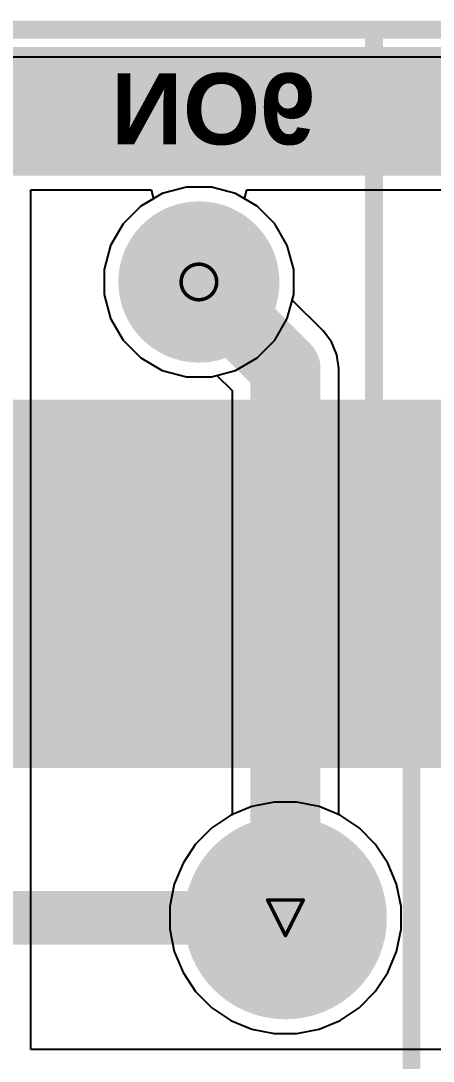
# Model space of a CAD drawing. Header units: inches. Extents: x -7 to 5163, y -3 to 5149.
# Drawn here: x 128.88 to 134.77, y 142.86 to 157.7 of the extents above; entities that cross this region are included whole.
import ezdxf

# ---------------------------------------------------------------- set-up
doc = ezdxf.new("R2010")
doc.units = ezdxf.units.IN
for name, color, linetype in [('Board Outline', 216, 'Continuous'), ('Bottom Layer', 5, 'Continuous'), ('Bottom Overlay', 54, 'Continuous'), ('Bottom Solder', 6, 'Continuous'), ('Drill Drawing', 1, 'Continuous'), ('GND', 76, 'Continuous'), ('Multi-Layer', 9, 'Continuous'), ('Pad Holes', 156, 'Continuous'), ('PWR', 16, 'Continuous'), ('Top Layer', 1, 'Continuous'), ('Top Overlay', 2, 'Continuous'), ('Top Solder', 216, 'Continuous')]:
    doc.layers.add(name, color=color, linetype=linetype)
doc.styles.add('Arial_Bold', font='', dxfattribs={"height": 0.2})
doc.styles.get('Arial_Bold').set_extended_font_data('Arial', bold=True)

# ---------------------------------------------------------------- blocks, each defined once
blk = doc.blocks.new('SRD_05VDC_SL_C_29')
at = {"layer": 'Bottom Layer'}
h = blk.add_hatch(color=5, dxfattribs=at)
edge = h.paths.add_edge_path()
edge.add_arc((7.100061999999999, -5.999479999999999), 1.397, 0, 360)
at = {"layer": 'Bottom Solder'}
h = blk.add_hatch(color=6, dxfattribs=at)
edge = h.paths.add_edge_path()
edge.add_arc((7.100061999999999, -5.999479999999999), 1.4478, 0, 360)
at = {"layer": 'GND'}
h = blk.add_hatch(color=76, dxfattribs=at)
edge = h.paths.add_edge_path()
edge.add_arc((7.100061999999999, -5.999479999999999), 1.397, 0, 360)
at = {"layer": 'Multi-Layer'}
h = blk.add_hatch(color=9, dxfattribs=at)
edge = h.paths.add_edge_path()
edge.add_arc((7.100061999999999, -5.999479999999999), 1.397, 0, 360)
at = {"layer": 'Pad Holes'}
h = blk.add_hatch(color=7, dxfattribs=at)
edge = h.paths.add_edge_path()
edge.add_arc((7.099935, -5.999479999999999), 0.7619999999999999, 0, 360)
at = {"layer": 'PWR'}
h = blk.add_hatch(color=16, dxfattribs=at)
edge = h.paths.add_edge_path()
edge.add_arc((7.100061999999999, -5.999479999999999), 1.397, 0, 360)
at = {"layer": 'Top Layer'}
h = blk.add_hatch(color=1, dxfattribs=at)
edge = h.paths.add_edge_path()
edge.add_arc((7.100061999999999, -5.999479999999999), 1.397, 0, 360)
at = {"layer": 'Top Solder'}
h = blk.add_hatch(color=216, dxfattribs=at)
edge = h.paths.add_edge_path()
edge.add_arc((7.100061999999999, -5.999479999999999), 1.4478, 0, 360)
at = {"layer": 'Top Overlay'}
for points, const_width in [([(10.500995, 7.8000098), (10.500995, -7.8000098)], 0.254), ([(7.168388, -0.31242), (7.168388, -4.25704)], 0.2999994), ([(-8.699017399999999, -7.7999844), (10.5010966, -7.7999844)], 0.254)]:
    blk.add_lwpolyline(points, dxfattribs=dict(at, const_width=const_width))
for points, const_width in [([(7.093389419999999, -4.25704, 1), (7.243386579999999, -4.25704, 1)], 0.1499997), ([(10.437495, -7.8000098, 1), (10.564495, -7.8000098, 1)], 0.127), ([(10.4375966, -7.7999844, 1), (10.5645966, -7.7999844, 1)], 0.127)]:
    blk.add_lwpolyline(points, format="xyb", close=True, dxfattribs=dict(at, const_width=const_width))
blk = doc.blocks.new('XY301V_A_5_0_3P_52')
at = {"layer": 'Bottom Layer'}
h = blk.add_hatch(color=5, dxfattribs=at)
edge = h.paths.add_edge_path()
edge.add_arc((-4.999989999999999, 0), 1.10000034, 0, 360)
h = blk.add_hatch(color=5, dxfattribs=at)
edge = h.paths.add_edge_path()
edge.add_arc((0, 0), 1.10000034, 0, 360)
h = blk.add_hatch(color=5, dxfattribs=at)
edge = h.paths.add_edge_path()
edge.add_arc((4.999989999999999, 0), 1.10000034, 0, 360)
at = {"layer": 'Bottom Solder'}
h = blk.add_hatch(color=6, dxfattribs=at)
edge = h.paths.add_edge_path()
edge.add_arc((-4.999989999999999, 0), 1.15080034, 0, 360)
h = blk.add_hatch(color=6, dxfattribs=at)
edge = h.paths.add_edge_path()
edge.add_arc((0, 0), 1.15080034, 0, 360)
h = blk.add_hatch(color=6, dxfattribs=at)
edge = h.paths.add_edge_path()
edge.add_arc((4.999989999999999, 0), 1.15080034, 0, 360)
at = {"layer": 'GND'}
h = blk.add_hatch(color=76, dxfattribs=at)
edge = h.paths.add_edge_path()
edge.add_arc((-4.999989999999999, 0), 1.10000034, 0, 360)
h = blk.add_hatch(color=76, dxfattribs=at)
edge = h.paths.add_edge_path()
edge.add_arc((0, 0), 1.10000034, 0, 360)
h = blk.add_hatch(color=76, dxfattribs=at)
edge = h.paths.add_edge_path()
edge.add_arc((4.999989999999999, 0), 1.10000034, 0, 360)
at = {"layer": 'Multi-Layer'}
h = blk.add_hatch(color=9, dxfattribs=at)
edge = h.paths.add_edge_path()
edge.add_arc((-4.999989999999999, 0), 1.10000034, 0, 360)
h = blk.add_hatch(color=9, dxfattribs=at)
edge = h.paths.add_edge_path()
edge.add_arc((0, 0), 1.10000034, 0, 360)
h = blk.add_hatch(color=9, dxfattribs=at)
edge = h.paths.add_edge_path()
edge.add_arc((4.999989999999999, 0), 1.10000034, 0, 360)
at = {"layer": 'Pad Holes'}
h = blk.add_hatch(color=7, dxfattribs=at)
edge = h.paths.add_edge_path()
edge.add_arc((-4.999989999999999, 0), 0.5999987999999999, 0, 360)
h = blk.add_hatch(color=7, dxfattribs=at)
edge = h.paths.add_edge_path()
edge.add_arc((0, 0), 0.5999987999999999, 0, 360)
h = blk.add_hatch(color=7, dxfattribs=at)
edge = h.paths.add_edge_path()
edge.add_arc((4.999989999999999, 0), 0.5999987999999999, 0, 360)
at = {"layer": 'PWR'}
h = blk.add_hatch(color=16, dxfattribs=at)
edge = h.paths.add_edge_path()
edge.add_arc((-4.999989999999999, 0), 1.10000034, 0, 360)
h = blk.add_hatch(color=16, dxfattribs=at)
edge = h.paths.add_edge_path()
edge.add_arc((0, 0), 1.10000034, 0, 360)
h = blk.add_hatch(color=16, dxfattribs=at)
edge = h.paths.add_edge_path()
edge.add_arc((4.999989999999999, 0), 1.10000034, 0, 360)
at = {"layer": 'Top Layer'}
h = blk.add_hatch(color=1, dxfattribs=at)
edge = h.paths.add_edge_path()
edge.add_arc((-4.999989999999999, 0), 1.10000034, 0, 360)
h = blk.add_hatch(color=1, dxfattribs=at)
edge = h.paths.add_edge_path()
edge.add_arc((0, 0), 1.10000034, 0, 360)
h = blk.add_hatch(color=1, dxfattribs=at)
edge = h.paths.add_edge_path()
edge.add_arc((4.999989999999999, 0), 1.10000034, 0, 360)
at = {"layer": 'Top Solder'}
h = blk.add_hatch(color=216, dxfattribs=at)
edge = h.paths.add_edge_path()
edge.add_arc((-4.999989999999999, 0), 1.15080034, 0, 360)
h = blk.add_hatch(color=216, dxfattribs=at)
edge = h.paths.add_edge_path()
edge.add_arc((0, 0), 1.15080034, 0, 360)
h = blk.add_hatch(color=216, dxfattribs=at)
edge = h.paths.add_edge_path()
edge.add_arc((4.999989999999999, 0), 1.15080034, 0, 360)
at = {"layer": 'Top Overlay', "const_width": 0.254}
for points in [[(-7.500010399999999, -4.0000428), (-7.500010399999999, 3.5999928)], [(-7.500010399999999, 3.5999928), (7.500010399999999, 3.5999928)], [(7.500010399999999, -4.0000428), (7.500010399999999, 3.5999928)], [(-7.500010399999999, 1.6769588), (7.500010399999999, 1.6769588)], [(-7.500010399999999, -1.946783), (7.500010399999999, -1.946783)], [(-7.500010399999999, -4.0000428), (7.500010399999999, -4.0000428)]]:
    blk.add_lwpolyline(points, dxfattribs=at)
at = {"layer": 'Top Overlay', "const_width": 0.127}
for points in [[(-7.563510399999999, 3.5999928, 1), (-7.4365104, 3.5999928, 1)], [(-7.563510399999999, 3.5999928, 1), (-7.4365104, 3.5999928, 1)], [(7.4365104, 3.5999928, 1), (7.563510399999999, 3.5999928, 1)], [(7.4365104, 3.5999928, 1), (7.563510399999999, 3.5999928, 1)], [(-7.563510399999999, 1.6769588, 1), (-7.4365104, 1.6769588, 1)], [(7.4365104, 1.6769588, 1), (7.563510399999999, 1.6769588, 1)], [(-7.563510399999999, -1.946783, 1), (-7.4365104, -1.946783, 1)], [(7.4365104, -1.946783, 1), (7.563510399999999, -1.946783, 1)], [(-7.563510399999999, -4.0000428, 1), (-7.4365104, -4.0000428, 1)], [(-7.563510399999999, -4.0000428, 1), (-7.4365104, -4.0000428, 1)], [(7.4365104, -4.0000428, 1), (7.563510399999999, -4.0000428, 1)], [(7.4365104, -4.0000428, 1), (7.563510399999999, -4.0000428, 1)]]:
    blk.add_lwpolyline(points, format="xyb", close=True, dxfattribs=at)

msp = doc.modelspace()

# ---------------------------------------------------------------- hatches: boundary and pattern name
at = {"layer": 'Bottom Layer'}
for points in [[(89.408, 155.49265828), (190.3035056, 155.49265828), (190.3035056, 157.3276), (89.408, 157.3276)], [(73.6092, 147.0406), (182.6006, 147.0406), (182.6006, 152.2984), (73.6092, 152.2984)]]:
    msp.add_hatch(color=5, dxfattribs=at).paths.add_polyline_path(points)
at = {"layer": 'Top Layer'}
msp.add_hatch(color=1, dxfattribs=at).paths.add_polyline_path([(89.40929032, 155.4988), (190.7032, 155.4988), (190.7032, 157.3276), (89.40929032, 157.3276)])

# ---------------------------------------------------------------- linework, layer by layer
at = {"layer": 'Board Outline', "const_width": 0.254}
msp.add_lwpolyline([(84.20200838, 157.57585452), (192.19801794, 157.57585452)], dxfattribs=at)
at = {"layer": 'Bottom Layer', "const_width": 0.7619999999999999}
for points in [[(125.68079258, 144.90151614), (132.65897776, 144.90151614)], [(132.65897776, 144.90151614), (132.65910476, 144.90138914)]]:
    msp.add_lwpolyline(points, dxfattribs=at)
at = {"layer": 'Bottom Layer', "const_width": 0.3809999999999999}
for points in [[(132.46847776, 144.90151614, 1), (132.84947776, 144.90151614, 1)], [(132.46847776, 144.90151614, 1), (132.84947776, 144.90151614, 1)], [(132.46860476, 144.90138914, 1), (132.84960476, 144.90138914, 1)]]:
    msp.add_lwpolyline(points, format="xyb", close=True, dxfattribs=at)
at = {"layer": 'Drill Drawing'}
for points, const_width in [([(131.67710774, 153.97586172, 1), (131.16910774, 153.97586172, 1)], 0.0508), ([(131.15640774, 153.97586172, 1), (131.18180774, 153.97586172, 1)], 0.0254), ([(131.66440774, 153.97586172, 1), (131.68980774, 153.97586172, 1)], 0.0254), ([(132.39240476, 145.15538914, 1), (132.41780476, 145.15538914, 1)], 0.0254), ([(132.39240476, 145.15538914, 1), (132.41780476, 145.15538914, 1)], 0.0254), ([(132.90040476, 145.15538914, 1), (132.92580476, 145.15538914, 1)], 0.0254), ([(132.90040476, 145.15538914, 1), (132.92580476, 145.15538914, 1)], 0.0254), ([(132.64640476, 144.64738914, 1), (132.67180476, 144.64738914, 1)], 0.0254), ([(132.64640476, 144.64738914, 1), (132.67180476, 144.64738914, 1)], 0.0254)]:
    msp.add_lwpolyline(points, format="xyb", close=True, dxfattribs=dict(at, const_width=const_width))
at = {"layer": 'Drill Drawing', "const_width": 0.0508}
for points in [[(132.40510476, 145.15538914), (132.91310476, 145.15538914)], [(132.40510476, 145.15538914), (132.65910476, 144.64738914)], [(132.65910476, 144.64738914), (132.91310476, 145.15538914)]]:
    msp.add_lwpolyline(points, dxfattribs=at)
at = {"layer": 'GND'}
for p, q in [((84.20199822, 157.18741232), (192.19506646, 157.18739962)), ((131.24485054, 155.32986206), (130.90048242, 155.23758894)), ((131.60136494, 155.32986206), (131.24485054, 155.32986206)), ((131.94573306, 155.23758894), (131.60136494, 155.32986206)), ((130.90048242, 155.23758894), (130.59173272, 155.05933174)), ((132.25448276, 155.05933174), (131.94573306, 155.23758894)), ((130.59173272, 155.05933174), (130.33963772, 154.80723674)), ((132.50657776, 154.80723674), (132.25448276, 155.05933174)), ((130.33963772, 154.80723674), (130.16138052, 154.49848704)), ((132.68483496, 154.49848704), (132.50657776, 154.80723674)), ((130.16138052, 154.49848704), (130.0691074, 154.15411892)), ((132.77710808, 154.15411892), (132.68483496, 154.49848704)), ((130.0691074, 154.15411892), (130.0691074, 153.79760452)), ((132.77710808, 153.79760452), (132.77710808, 154.15411892)), ((130.0691074, 153.79760452), (130.16138052, 153.4532364)), ((132.68483496, 153.4532364), (132.77710808, 153.79760452)), ((130.16138052, 153.4532364), (130.33963772, 153.1444867)), ((132.50657776, 153.1444867), (132.68483496, 153.4532364)), ((130.33963772, 153.1444867), (130.59173272, 152.8923917)), ((132.25448276, 152.8923917), (132.50657776, 153.1444867)), ((130.59173272, 152.8923917), (130.90048242, 152.7141345)), ((131.94573306, 152.7141345), (132.25448276, 152.8923917)), ((130.90048242, 152.7141345), (131.24485054, 152.62186138)), ((131.60136494, 152.62186138), (131.94573306, 152.7141345)), ((131.24485054, 152.62186138), (131.60136494, 152.62186138)), ((132.4964965, 146.55251614), (132.17752584, 146.48906948)), ((132.82171302, 146.55251614), (132.4964965, 146.55251614)), ((133.14068368, 146.48906948), (132.82171302, 146.55251614)), ((132.17752584, 146.48906948), (131.87706416, 146.36461202)), ((133.44114536, 146.36461202), (133.14068368, 146.48906948)), ((131.87706416, 146.36461202), (131.60665322, 146.18393166)), ((133.7115563, 146.18393166), (133.44114536, 146.36461202)), ((131.60665322, 146.18393166), (131.37668924, 145.95396768)), ((133.94152028, 145.95396768), (133.7115563, 146.18393166)), ((131.37668924, 145.95396768), (131.19600888, 145.68355674)), ((134.12220064, 145.68355674), (133.94152028, 145.95396768)), ((131.19600888, 145.68355674), (131.07155142, 145.38309506)), ((134.2466581, 145.38309506), (134.12220064, 145.68355674)), ((131.07155142, 145.38309506), (131.00810476, 145.0641244)), ((134.31010476, 145.0641244), (134.2466581, 145.38309506)), ((131.00810476, 145.0641244), (131.00810476, 144.73890788)), ((134.31010476, 144.73890788), (134.31010476, 145.0641244)), ((131.00810476, 144.73890788), (131.07155142, 144.41993722)), ((134.2466581, 144.41993722), (134.31010476, 144.73890788)), ((131.07155142, 144.41993722), (131.19600888, 144.11947554)), ((134.12220064, 144.11947554), (134.2466581, 144.41993722)), ((131.19600888, 144.11947554), (131.37668924, 143.8490646)), ((133.94152028, 143.8490646), (134.12220064, 144.11947554)), ((131.37668924, 143.8490646), (131.60665322, 143.61910062)), ((133.7115563, 143.61910062), (133.94152028, 143.8490646)), ((131.60665322, 143.61910062), (131.87706416, 143.43842026)), ((133.44114536, 143.43842026), (133.7115563, 143.61910062)), ((131.87706416, 143.43842026), (132.17752584, 143.3139628)), ((133.14068368, 143.3139628), (133.44114536, 143.43842026)), ((132.17752584, 143.3139628), (132.4964965, 143.25051614)), ((132.82171302, 143.25051614), (133.14068368, 143.3139628)), ((132.4964965, 143.25051614), (132.82171302, 143.25051614))]:
    msp.add_line(p, q, dxfattribs=at)
at = {"layer": 'PWR'}
for p, q in [((84.20199822, 157.18741232), (192.19506646, 157.18739962)), ((131.24485054, 155.32986206), (130.90048242, 155.23758894)), ((131.60136494, 155.32986206), (131.24485054, 155.32986206)), ((131.94573306, 155.23758894), (131.60136494, 155.32986206)), ((130.90048242, 155.23758894), (130.59173272, 155.05933174)), ((132.25448276, 155.05933174), (131.94573306, 155.23758894)), ((130.59173272, 155.05933174), (130.33963772, 154.80723674)), ((132.50657776, 154.80723674), (132.25448276, 155.05933174)), ((130.33963772, 154.80723674), (130.16138052, 154.49848704)), ((132.68483496, 154.49848704), (132.50657776, 154.80723674)), ((130.16138052, 154.49848704), (130.0691074, 154.15411892)), ((132.77710808, 154.15411892), (132.68483496, 154.49848704)), ((130.0691074, 154.15411892), (130.0691074, 153.79760452)), ((132.77710808, 153.79760452), (132.77710808, 154.15411892)), ((130.0691074, 153.79760452), (130.16138052, 153.4532364)), ((132.68483496, 153.4532364), (132.77710808, 153.79760452)), ((130.16138052, 153.4532364), (130.33963772, 153.1444867)), ((132.50657776, 153.1444867), (132.68483496, 153.4532364)), ((130.33963772, 153.1444867), (130.59173272, 152.8923917)), ((132.25448276, 152.8923917), (132.50657776, 153.1444867)), ((130.59173272, 152.8923917), (130.90048242, 152.7141345)), ((131.94573306, 152.7141345), (132.25448276, 152.8923917)), ((130.90048242, 152.7141345), (131.24485054, 152.62186138)), ((131.60136494, 152.62186138), (131.94573306, 152.7141345)), ((131.24485054, 152.62186138), (131.60136494, 152.62186138)), ((132.4964965, 146.55251614), (132.17752584, 146.48906948)), ((132.82171302, 146.55251614), (132.4964965, 146.55251614)), ((133.14068368, 146.48906948), (132.82171302, 146.55251614)), ((132.17752584, 146.48906948), (131.87706416, 146.36461202)), ((133.44114536, 146.36461202), (133.14068368, 146.48906948)), ((131.87706416, 146.36461202), (131.60665322, 146.18393166)), ((133.7115563, 146.18393166), (133.44114536, 146.36461202)), ((131.60665322, 146.18393166), (131.37668924, 145.95396768)), ((133.94152028, 145.95396768), (133.7115563, 146.18393166)), ((131.37668924, 145.95396768), (131.19600888, 145.68355674)), ((134.12220064, 145.68355674), (133.94152028, 145.95396768)), ((131.19600888, 145.68355674), (131.07155142, 145.38309506)), ((134.2466581, 145.38309506), (134.12220064, 145.68355674)), ((131.07155142, 145.38309506), (131.00810476, 145.0641244)), ((134.31010476, 145.0641244), (134.2466581, 145.38309506)), ((131.00810476, 145.0641244), (131.00810476, 144.73890788)), ((134.31010476, 144.73890788), (134.31010476, 145.0641244)), ((131.00810476, 144.73890788), (131.07155142, 144.41993722)), ((134.2466581, 144.41993722), (134.31010476, 144.73890788)), ((131.07155142, 144.41993722), (131.19600888, 144.11947554)), ((134.12220064, 144.11947554), (134.2466581, 144.41993722)), ((131.19600888, 144.11947554), (131.37668924, 143.8490646)), ((133.94152028, 143.8490646), (134.12220064, 144.11947554)), ((131.37668924, 143.8490646), (131.60665322, 143.61910062)), ((133.7115563, 143.61910062), (133.94152028, 143.8490646)), ((131.60665322, 143.61910062), (131.87706416, 143.43842026)), ((133.44114536, 143.43842026), (133.7115563, 143.61910062)), ((131.87706416, 143.43842026), (132.17752584, 143.3139628)), ((133.14068368, 143.3139628), (133.44114536, 143.43842026)), ((132.17752584, 143.3139628), (132.4964965, 143.25051614)), ((132.82171302, 143.25051614), (133.14068368, 143.3139628)), ((132.4964965, 143.25051614), (132.82171302, 143.25051614))]:
    msp.add_line(p, q, dxfattribs=at)
at = {"layer": 'Top Layer'}
for p, q in [((129.0234402, 143.02333092), (129.0234402, 155.29161982)), ((129.0234402, 155.29161982), (130.74006618, 155.29161982)), ((130.77409456, 155.16461982), (130.59173272, 155.05933174)), ((130.74006618, 155.29161982), (130.77409456, 155.16461982)), ((132.07212092, 155.16461982), (132.1061493, 155.29161982)), ((132.25448276, 155.05933174), (132.07212092, 155.16461982)), ((132.1061493, 155.29161982), (138.3483136, 155.29161982)), ((130.59173272, 155.05933174), (130.33963772, 154.80723674)), ((132.50657776, 154.80723674), (132.25448276, 155.05933174)), ((130.33963772, 154.80723674), (130.16138052, 154.49848704)), ((132.68483496, 154.49848704), (132.50657776, 154.80723674)), ((130.16138052, 154.49848704), (130.0691074, 154.15411892)), ((132.77710808, 154.15411892), (132.68483496, 154.49848704)), ((130.0691074, 154.15411892), (130.0691074, 153.79760452)), ((132.77710808, 153.79760452), (132.77710808, 154.15411892)), ((130.0691074, 153.79760452), (130.16138052, 153.4532364)), ((132.75592702, 153.71855972), (132.77710808, 153.79760452)), ((133.1968634, 153.27762334), (132.75592702, 153.71855972)), ((130.16138052, 153.4532364), (130.33963772, 153.1444867)), ((133.31772422, 153.12011794), (133.1968634, 153.27762334)), ((130.33963772, 153.1444867), (130.59173272, 152.8923917)), ((133.39369816, 152.93669946), (133.31772422, 153.12011794)), ((133.41961124, 152.7398647), (133.39369816, 152.93669946)), ((130.59173272, 152.8923917), (130.90048242, 152.7141345)), ((130.90048242, 152.7141345), (131.24485054, 152.62186138)), ((131.60136494, 152.62186138), (131.68040974, 152.64304244)), ((131.68040974, 152.64304244), (131.89859828, 152.4248539)), ((133.41961124, 146.3735325), (133.41961124, 152.7398647)), ((131.24485054, 152.62186138), (131.60136494, 152.62186138)), ((131.89859828, 152.4248539), (131.89859828, 146.3735325)), ((131.87706416, 146.36461202), (131.60665322, 146.18393166)), ((131.89859828, 146.3735325), (131.87706416, 146.36461202)), ((133.44114536, 146.36461202), (133.41961124, 146.3735325)), ((133.7115563, 146.18393166), (133.44114536, 146.36461202)), ((131.60665322, 146.18393166), (131.37668924, 145.95396768)), ((133.94152028, 145.95396768), (133.7115563, 146.18393166)), ((131.37668924, 145.95396768), (131.19600888, 145.68355674)), ((134.12220064, 145.68355674), (133.94152028, 145.95396768)), ((131.19600888, 145.68355674), (131.07155142, 145.38309506)), ((134.2466581, 145.38309506), (134.12220064, 145.68355674)), ((131.07155142, 145.38309506), (131.00810476, 145.0641244)), ((134.31010476, 145.0641244), (134.2466581, 145.38309506)), ((131.00810476, 145.0641244), (131.00810476, 144.73890788)), ((134.31010476, 144.73890788), (134.31010476, 145.0641244)), ((131.00810476, 144.73890788), (131.07155142, 144.41993722)), ((134.2466581, 144.41993722), (134.31010476, 144.73890788)), ((131.07155142, 144.41993722), (131.19600888, 144.11947554)), ((134.12220064, 144.11947554), (134.2466581, 144.41993722)), ((131.19600888, 144.11947554), (131.37668924, 143.8490646)), ((133.94152028, 143.8490646), (134.12220064, 144.11947554)), ((131.37668924, 143.8490646), (131.60665322, 143.61910062)), ((133.7115563, 143.61910062), (133.94152028, 143.8490646)), ((131.60665322, 143.61910062), (131.87706416, 143.43842026)), ((133.44114536, 143.43842026), (133.7115563, 143.61910062)), ((131.87706416, 143.43842026), (132.17752584, 143.3139628)), ((133.14068368, 143.3139628), (133.44114536, 143.43842026)), ((132.17752584, 143.3139628), (132.4964965, 143.25051614)), ((132.82171302, 143.25051614), (133.14068368, 143.3139628)), ((132.4964965, 143.25051614), (132.82171302, 143.25051614)), ((139.94065484, 143.02333092), (129.0234402, 143.02333092))]:
    msp.add_line(p, q, dxfattribs=at)
at = {"layer": 'Top Layer', "const_width": 1.00000054}
for points in [[(131.42310774, 153.97586172), (132.65910476, 152.7398647)], [(132.65910476, 144.90138914), (132.65910476, 152.7398647)]]:
    msp.add_lwpolyline(points, dxfattribs=at)
at = {"layer": 'Top Layer', "const_width": 0.499999}
for points in [[(131.17310824, 153.97586172, 1), (131.67310724, 153.97586172, 1)], [(132.40910526, 152.7398647, 1), (132.90910426, 152.7398647, 1)], [(132.40910526, 152.7398647, 1), (132.90910426, 152.7398647, 1)], [(132.40910526, 144.90138914, 1), (132.90910426, 144.90138914, 1)]]:
    msp.add_lwpolyline(points, format="xyb", close=True, dxfattribs=at)

# ---------------------------------------------------------------- block references
msp.add_blockref('XY301V_A_5_0_3P_52', (126.42311774, 153.97586172))
at = {"rotation": 90}
msp.add_blockref('SRD_05VDC_SL_C_29', (126.65962476, 137.80145414), dxfattribs=at)

# ---------------------------------------------------------------- texts
at = {"layer": 'Bottom Overlay', "style": 'Arial_Bold', "text_generation_flag": 2}
msp.add_text('NO6', height=1.016, rotation=180, dxfattribs=at).set_placement((130.16907164, 156.95498454))

doc.saveas('drawing.dxf')
